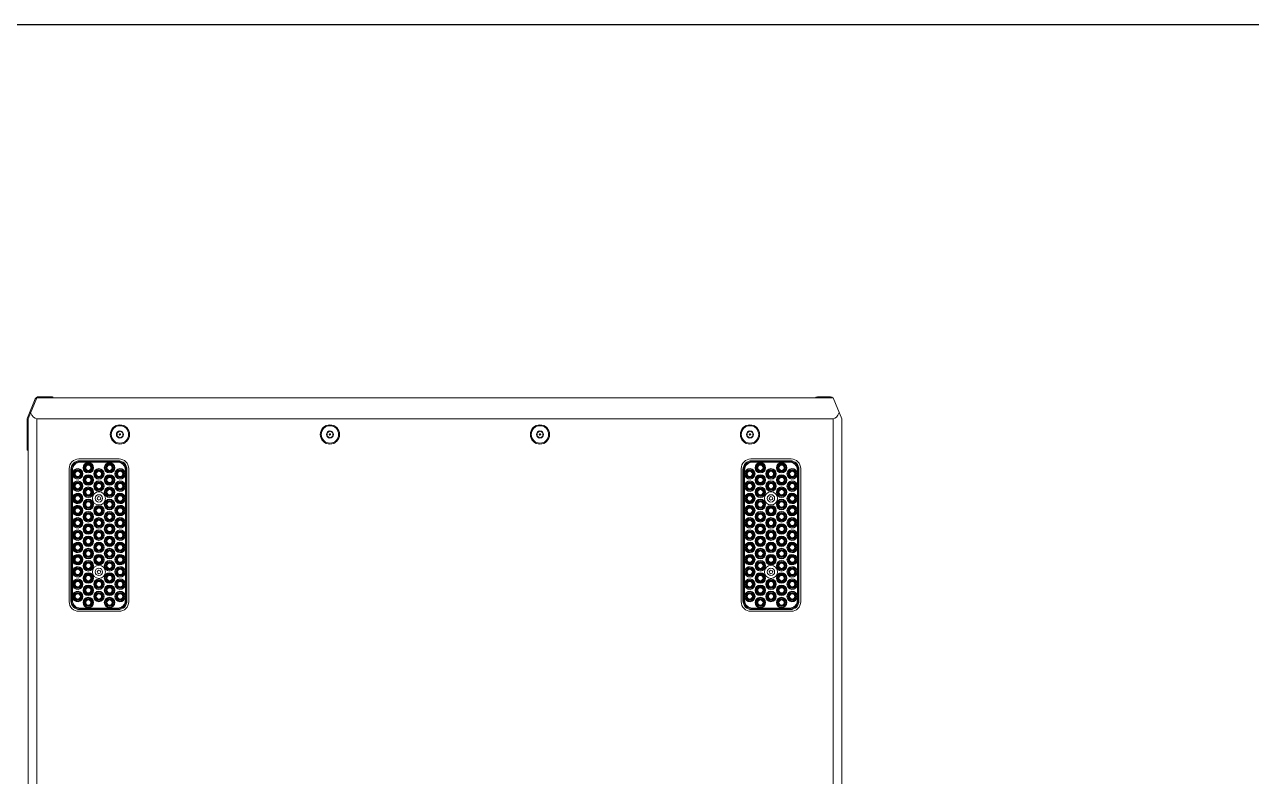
# Model space of a CAD drawing. Header units: millimetres. Extents: x 0 to 3564, y 0 to 2520.
# Drawn here: x 685 to 1386, y 2091 to 2520 of the extents above; entities that cross this region are included whole.
import ezdxf

# ---------------------------------------------------------------- set-up
doc = ezdxf.new("R2010")
doc.units = ezdxf.units.MM
doc.layers.get('0').update_dxf_attribs({"lineweight": 13})
doc.layers.add('图框', color=7, linetype='Continuous')

# ---------------------------------------------------------------- blocks, each defined once
blk = doc.blocks.new('A4-H')
at = {"layer": '图框'}
blk.add_lwpolyline([(0, 210.021), (297, 210.021), (297, 0), (0, 0)], close=True, dxfattribs=at)

msp = doc.modelspace()

# ---------------------------------------------------------------- linework, layer by layer
for p, q in [((687.08, 2294.94), (692.08, 2306.94)), ((1147.08, 2306.94), (692.08, 2306.94)), ((693.08, 2307.44), (700.58, 2307.44)), ((1138.08, 2307.44), (1145.58, 2307.44)), ((1147.08, 2306.94), (1152.08, 2294.94)), ((686.73, 2295.41), (691.23, 2306.21)), ((686.58, 2276.94), (686.58, 2294.64)), ((687.08, 2294.94), (687.08, 1664.94)), ((692.08, 2294.94), (692.08, 1664.94)), ((692.08, 2294.94), (1147.08, 2294.94)), ((1147.08, 2294.94), (1147.08, 1664.94)), ((1152.08, 2294.94), (1152.08, 1664.94)), ((739.58, 2287.81), (737.96, 2286.87)), ((737.96, 2285), (737.96, 2286.87)), ((741.2, 2286.87), (739.58, 2287.81)), ((741.2, 2286.87), (741.2, 2285)), ((859.58, 2287.81), (857.96, 2286.87)), ((857.96, 2285), (857.96, 2286.87)), ((861.2, 2286.87), (859.58, 2287.81)), ((861.2, 2286.87), (861.2, 2285)), ((979.58, 2287.81), (977.96, 2286.87)), ((977.96, 2285), (977.96, 2286.87)), ((981.2, 2286.87), (979.58, 2287.81)), ((981.2, 2286.87), (981.2, 2285)), ((1099.58, 2287.81), (1097.96, 2286.87)), ((1097.96, 2285), (1097.96, 2286.87)), ((1101.2, 2286.87), (1099.58, 2287.81)), ((1101.2, 2286.87), (1101.2, 2285)), ((687.08, 2281.94), (686.58, 2281.94)), ((737.96, 2285), (739.58, 2284.06)), ((739.58, 2284.06), (741.2, 2285)), ((857.96, 2285), (859.58, 2284.06)), ((859.58, 2284.06), (861.2, 2285)), ((977.96, 2285), (979.58, 2284.06)), ((979.58, 2284.06), (981.2, 2285)), ((1097.96, 2285), (1099.58, 2284.06)), ((1099.58, 2284.06), (1101.2, 2285)), ((687.08, 2276.94), (686.58, 2276.94)), ((716.08, 2271.94), (739.08, 2271.94)), ((1100.08, 2271.94), (1123.08, 2271.94)), ((710.58, 2190.44), (710.58, 2266.44)), ((711.58, 2265.96), (711.58, 2190.92)), ((711.58, 2265.96), (711.98, 2265.56)), ((711.98, 2191.32), (711.98, 2265.56)), ((712.48, 2265.56), (711.98, 2265.56)), ((712.48, 2265.56), (712.48, 2263.78)), ((716.96, 2270.54), (716.56, 2270.94)), ((738.6, 2270.94), (716.56, 2270.94)), ((716.96, 2270.54), (716.96, 2270.04)), ((716.96, 2270.54), (738.2, 2270.54)), ((738.2, 2270.04), (716.96, 2270.04)), ((738.6, 2270.94), (738.2, 2270.54)), ((738.2, 2270.04), (738.2, 2270.54)), ((742.69, 2263.78), (742.69, 2265.56)), ((743.18, 2265.56), (742.69, 2265.56)), ((743.18, 2265.56), (743.58, 2265.96)), ((743.18, 2265.56), (743.18, 2191.32)), ((743.58, 2190.92), (743.58, 2265.96)), ((744.58, 2266.44), (744.58, 2190.44)), ((1094.58, 2190.44), (1094.58, 2266.44)), ((1095.58, 2265.96), (1095.58, 2190.92)), ((1095.58, 2265.96), (1095.98, 2265.56)), ((1095.98, 2191.32), (1095.98, 2265.56)), ((1096.48, 2265.56), (1095.98, 2265.56)), ((1096.48, 2265.56), (1096.48, 2263.78)), ((1122.6, 2270.94), (1100.56, 2270.94)), ((1100.96, 2270.54), (1100.56, 2270.94)), ((1100.96, 2270.54), (1100.96, 2270.04)), ((1100.96, 2270.54), (1122.2, 2270.54)), ((1122.2, 2270.04), (1100.96, 2270.04)), ((1122.6, 2270.94), (1122.2, 2270.54)), ((1122.2, 2270.04), (1122.2, 2270.54)), ((1126.69, 2263.78), (1126.69, 2265.56)), ((1127.18, 2265.56), (1126.69, 2265.56)), ((1127.18, 2265.56), (1127.58, 2265.96)), ((1127.18, 2265.56), (1127.18, 2191.32)), ((1127.58, 2190.92), (1127.58, 2265.96)), ((1128.58, 2266.44), (1128.58, 2190.44)), ((712.48, 2263.09), (712.48, 2256.78)), ((742.69, 2256.78), (742.69, 2263.09)), ((1096.48, 2263.09), (1096.48, 2256.78)), ((1126.69, 2256.78), (1126.69, 2263.09)), ((712.48, 2256.09), (712.48, 2249.78)), ((742.69, 2249.78), (742.69, 2256.09)), ((1096.48, 2256.09), (1096.48, 2249.78)), ((1126.69, 2249.78), (1126.69, 2256.09)), ((712.48, 2249.09), (712.48, 2242.78)), ((742.69, 2242.78), (742.69, 2249.09)), ((1096.48, 2249.09), (1096.48, 2242.78)), ((1126.69, 2242.78), (1126.69, 2249.09)), ((712.48, 2242.09), (712.48, 2235.78)), ((742.69, 2235.78), (742.69, 2242.09)), ((1096.48, 2242.09), (1096.48, 2235.78)), ((1126.69, 2235.78), (1126.69, 2242.09)), ((712.48, 2235.09), (712.48, 2228.78)), ((742.69, 2228.78), (742.69, 2235.09)), ((1096.48, 2235.09), (1096.48, 2228.78)), ((1126.69, 2228.78), (1126.69, 2235.09)), ((712.48, 2228.09), (712.48, 2221.78)), ((742.69, 2221.78), (742.69, 2228.09)), ((1096.48, 2228.09), (1096.48, 2221.78)), ((1126.69, 2221.78), (1126.69, 2228.09)), ((712.48, 2221.09), (712.48, 2214.78)), ((742.69, 2214.78), (742.69, 2221.09)), ((1096.48, 2221.09), (1096.48, 2214.78)), ((1126.69, 2214.78), (1126.69, 2221.09)), ((712.48, 2214.09), (712.48, 2207.78)), ((742.69, 2207.78), (742.69, 2214.09)), ((1096.48, 2214.09), (1096.48, 2207.78)), ((1126.69, 2207.78), (1126.69, 2214.09)), ((712.48, 2207.09), (712.48, 2200.78)), ((742.69, 2200.78), (742.69, 2207.09)), ((1096.48, 2207.09), (1096.48, 2200.78)), ((1126.69, 2200.78), (1126.69, 2207.09)), ((712.48, 2200.09), (712.48, 2193.78)), ((742.69, 2193.78), (742.69, 2200.09)), ((1096.48, 2200.09), (1096.48, 2193.78)), ((1126.69, 2193.78), (1126.69, 2200.09)), ((711.98, 2191.32), (711.58, 2190.92)), ((711.98, 2191.32), (712.48, 2191.32)), ((712.48, 2193.09), (712.48, 2191.32)), ((742.69, 2191.32), (742.69, 2193.09)), ((742.69, 2191.32), (743.18, 2191.32)), ((743.58, 2190.92), (743.18, 2191.32)), ((1095.98, 2191.32), (1095.58, 2190.92)), ((1095.98, 2191.32), (1096.48, 2191.32)), ((1096.48, 2193.09), (1096.48, 2191.32)), ((1126.69, 2191.32), (1126.69, 2193.09)), ((1126.69, 2191.32), (1127.18, 2191.32)), ((1127.58, 2190.92), (1127.18, 2191.32)), ((739.08, 2184.94), (716.08, 2184.94)), ((716.56, 2185.94), (716.96, 2186.33)), ((716.56, 2185.94), (738.6, 2185.94)), ((716.96, 2186.83), (716.96, 2186.33)), ((716.96, 2186.83), (738.2, 2186.83)), ((738.2, 2186.33), (716.96, 2186.33)), ((738.2, 2186.33), (738.2, 2186.83)), ((738.2, 2186.33), (738.6, 2185.94)), ((1123.08, 2184.94), (1100.08, 2184.94)), ((1100.56, 2185.94), (1100.96, 2186.33)), ((1100.56, 2185.94), (1122.6, 2185.94)), ((1100.96, 2186.83), (1122.2, 2186.83)), ((1100.96, 2186.83), (1100.96, 2186.33)), ((1122.2, 2186.33), (1100.96, 2186.33)), ((1122.2, 2186.33), (1122.2, 2186.83)), ((1122.2, 2186.33), (1122.6, 2185.94))]:
    msp.add_line(p, q)
for centre, radius in [((739.58, 2285.94), 5.5), ((739.58, 2285.94), 4.97), ((739.58, 2285.94), 2.03), ((739.58, 2285.94), 0.406), ((859.58, 2285.94), 5.5), ((859.58, 2285.94), 4.97), ((859.58, 2285.94), 2.03), ((859.58, 2285.94), 0.406), ((979.58, 2285.94), 5.5), ((979.58, 2285.94), 4.97), ((979.58, 2285.94), 2.03), ((979.58, 2285.94), 0.406), ((1099.58, 2285.94), 5.5), ((1099.58, 2285.94), 4.97), ((1099.58, 2285.94), 2.03), ((1099.58, 2285.94), 0.406), ((715.46, 2263.44), 2.82), ((715.46, 2263.44), 2.32), ((715.46, 2263.44), 2.1), ((715.46, 2263.44), 1.9), ((715.46, 2263.44), 1.5), ((721.52, 2266.94), 3), ((721.52, 2266.94), 2.82), ((721.52, 2266.94), 2.32), ((721.52, 2266.94), 2.1), ((721.52, 2266.94), 1.9), ((721.52, 2266.94), 1.5), ((727.58, 2263.44), 3), ((727.58, 2263.44), 2.82), ((727.58, 2263.44), 2.32), ((727.58, 2263.44), 2.1), ((727.58, 2263.44), 1.9), ((727.58, 2263.44), 1.5), ((733.64, 2266.94), 3), ((733.64, 2266.94), 2.82), ((733.64, 2266.94), 2.32), ((733.64, 2266.94), 2.1), ((733.64, 2266.94), 1.9), ((733.64, 2266.94), 1.5), ((739.71, 2263.44), 2.82), ((739.71, 2263.44), 2.32), ((739.71, 2263.44), 2.1), ((739.71, 2263.44), 1.9), ((739.71, 2263.44), 1.5), ((1099.46, 2263.44), 2.82), ((1099.46, 2263.44), 2.32), ((1099.46, 2263.44), 2.1), ((1099.46, 2263.44), 1.9), ((1099.46, 2263.44), 1.5), ((1105.52, 2266.94), 3), ((1105.52, 2266.94), 2.82), ((1105.52, 2266.94), 2.32), ((1105.52, 2266.94), 2.1), ((1105.52, 2266.94), 1.9), ((1105.52, 2266.94), 1.5), ((1111.58, 2263.44), 3), ((1111.58, 2263.44), 2.82), ((1111.58, 2263.44), 2.32), ((1111.58, 2263.44), 2.1), ((1111.58, 2263.44), 1.9), ((1111.58, 2263.44), 1.5), ((1117.64, 2266.94), 3), ((1117.64, 2266.94), 2.82), ((1117.64, 2266.94), 2.32), ((1117.64, 2266.94), 2.1), ((1117.64, 2266.94), 1.9), ((1117.64, 2266.94), 1.5), ((1123.71, 2263.44), 2.82), ((1123.71, 2263.44), 2.32), ((1123.71, 2263.44), 2.1), ((1123.71, 2263.44), 1.9), ((1123.71, 2263.44), 1.5), ((715.46, 2256.44), 2.82), ((715.46, 2256.44), 2.32), ((715.46, 2256.44), 2.1), ((715.46, 2256.44), 1.9), ((715.46, 2256.44), 1.5), ((721.52, 2259.94), 3), ((721.52, 2259.94), 2.82), ((721.52, 2259.94), 2.32), ((721.52, 2259.94), 2.1), ((721.52, 2259.94), 1.9), ((721.52, 2259.94), 1.5), ((727.58, 2256.44), 3), ((727.58, 2256.44), 2.82), ((727.58, 2256.44), 2.32), ((727.58, 2256.44), 2.1), ((727.58, 2256.44), 1.9), ((727.58, 2256.44), 1.5), ((733.64, 2259.94), 3), ((733.64, 2259.94), 2.82), ((733.64, 2259.94), 2.32), ((733.64, 2259.94), 2.1), ((733.64, 2259.94), 1.9), ((733.64, 2259.94), 1.5), ((739.71, 2256.44), 2.82), ((739.71, 2256.44), 2.32), ((739.71, 2256.44), 2.1), ((739.71, 2256.44), 1.9), ((739.71, 2256.44), 1.5), ((1099.46, 2256.44), 2.82), ((1099.46, 2256.44), 2.32), ((1099.46, 2256.44), 2.1), ((1099.46, 2256.44), 1.9), ((1099.46, 2256.44), 1.5), ((1105.52, 2259.94), 3), ((1105.52, 2259.94), 2.82), ((1105.52, 2259.94), 2.32), ((1105.52, 2259.94), 2.1), ((1105.52, 2259.94), 1.9), ((1105.52, 2259.94), 1.5), ((1111.58, 2256.44), 3), ((1111.58, 2256.44), 2.82), ((1111.58, 2256.44), 2.32), ((1111.58, 2256.44), 2.1), ((1111.58, 2256.44), 1.9), ((1111.58, 2256.44), 1.5), ((1117.64, 2259.94), 3), ((1117.64, 2259.94), 2.82), ((1117.64, 2259.94), 2.32), ((1117.64, 2259.94), 2.1), ((1117.64, 2259.94), 1.9), ((1117.64, 2259.94), 1.5), ((1123.71, 2256.44), 2.82), ((1123.71, 2256.44), 2.32), ((1123.71, 2256.44), 2.1), ((1123.71, 2256.44), 1.9), ((1123.71, 2256.44), 1.5), ((715.46, 2249.44), 2.82), ((715.46, 2249.44), 2.32), ((715.46, 2249.44), 2.1), ((715.46, 2249.44), 1.9), ((715.46, 2249.44), 1.5), ((721.52, 2252.94), 3), ((721.52, 2252.94), 2.82), ((721.52, 2252.94), 2.32), ((721.52, 2252.94), 2.1), ((721.52, 2252.94), 1.9), ((721.52, 2252.94), 1.5), ((727.58, 2249.44), 3.75), ((727.58, 2249.44), 2.1), ((727.58, 2249.44), 1), ((733.64, 2252.94), 3), ((733.64, 2252.94), 2.82), ((733.64, 2252.94), 2.32), ((733.64, 2252.94), 2.1), ((733.64, 2252.94), 1.9), ((733.64, 2252.94), 1.5), ((739.71, 2249.44), 2.82), ((739.71, 2249.44), 2.32), ((739.71, 2249.44), 2.1), ((739.71, 2249.44), 1.9), ((739.71, 2249.44), 1.5), ((1099.46, 2249.44), 2.82), ((1099.46, 2249.44), 2.32), ((1099.46, 2249.44), 2.1), ((1099.46, 2249.44), 1.9), ((1099.46, 2249.44), 1.5), ((1105.52, 2252.94), 3), ((1105.52, 2252.94), 2.82), ((1105.52, 2252.94), 2.32), ((1105.52, 2252.94), 2.1), ((1105.52, 2252.94), 1.9), ((1105.52, 2252.94), 1.5), ((1111.58, 2249.44), 3.75), ((1111.58, 2249.44), 2.1), ((1111.58, 2249.44), 1), ((1117.64, 2252.94), 3), ((1117.64, 2252.94), 2.82), ((1117.64, 2252.94), 2.32), ((1117.64, 2252.94), 2.1), ((1117.64, 2252.94), 1.9), ((1117.64, 2252.94), 1.5), ((1123.71, 2249.44), 2.82), ((1123.71, 2249.44), 2.32), ((1123.71, 2249.44), 2.1), ((1123.71, 2249.44), 1.9), ((1123.71, 2249.44), 1.5), ((715.46, 2242.44), 2.82), ((715.46, 2242.44), 2.32), ((715.46, 2242.44), 2.1), ((715.46, 2242.44), 1.9), ((715.46, 2242.44), 1.5), ((721.52, 2245.94), 3), ((721.52, 2245.94), 2.82), ((721.52, 2245.94), 2.32), ((721.52, 2245.94), 2.1), ((721.52, 2245.94), 1.9), ((721.52, 2245.94), 1.5), ((727.58, 2242.44), 3), ((727.58, 2242.44), 2.82), ((727.58, 2242.44), 2.32), ((727.58, 2242.44), 2.1), ((727.58, 2242.44), 1.9), ((727.58, 2242.44), 1.5), ((733.64, 2245.94), 3), ((733.64, 2245.94), 2.82), ((733.64, 2245.94), 2.32), ((733.64, 2245.94), 2.1), ((733.64, 2245.94), 1.9), ((733.64, 2245.94), 1.5), ((739.71, 2242.44), 2.82), ((739.71, 2242.44), 2.32), ((739.71, 2242.44), 2.1), ((739.71, 2242.44), 1.9), ((739.71, 2242.44), 1.5), ((1099.46, 2242.44), 2.82), ((1099.46, 2242.44), 2.32), ((1099.46, 2242.44), 2.1), ((1099.46, 2242.44), 1.9), ((1099.46, 2242.44), 1.5), ((1105.52, 2245.94), 3), ((1105.52, 2245.94), 2.82), ((1105.52, 2245.94), 2.32), ((1105.52, 2245.94), 2.1), ((1105.52, 2245.94), 1.9), ((1105.52, 2245.94), 1.5), ((1111.58, 2242.44), 3), ((1111.58, 2242.44), 2.82), ((1111.58, 2242.44), 2.32), ((1111.58, 2242.44), 2.1), ((1111.58, 2242.44), 1.9), ((1111.58, 2242.44), 1.5), ((1117.64, 2245.94), 3), ((1117.64, 2245.94), 2.82), ((1117.64, 2245.94), 2.32), ((1117.64, 2245.94), 2.1), ((1117.64, 2245.94), 1.9), ((1117.64, 2245.94), 1.5), ((1123.71, 2242.44), 2.82), ((1123.71, 2242.44), 2.32), ((1123.71, 2242.44), 2.1), ((1123.71, 2242.44), 1.9), ((1123.71, 2242.44), 1.5), ((715.46, 2235.44), 2.82), ((715.46, 2235.44), 2.32), ((715.46, 2235.44), 2.1), ((715.46, 2235.44), 1.9), ((715.46, 2235.44), 1.5), ((721.52, 2238.94), 3), ((721.52, 2238.94), 2.82), ((721.52, 2238.94), 2.32), ((721.52, 2238.94), 2.1), ((721.52, 2238.94), 1.9), ((721.52, 2238.94), 1.5), ((727.58, 2235.44), 3), ((727.58, 2235.44), 2.82), ((727.58, 2235.44), 2.32), ((727.58, 2235.44), 2.1), ((727.58, 2235.44), 1.9), ((727.58, 2235.44), 1.5), ((733.64, 2238.94), 3), ((733.64, 2238.94), 2.82), ((733.64, 2238.94), 2.32), ((733.64, 2238.94), 2.1), ((733.64, 2238.94), 1.9), ((733.64, 2238.94), 1.5), ((739.71, 2235.44), 2.82), ((739.71, 2235.44), 2.32), ((739.71, 2235.44), 2.1), ((739.71, 2235.44), 1.9), ((739.71, 2235.44), 1.5), ((1099.46, 2235.44), 2.82), ((1099.46, 2235.44), 2.32), ((1099.46, 2235.44), 2.1), ((1099.46, 2235.44), 1.9), ((1099.46, 2235.44), 1.5), ((1105.52, 2238.94), 3), ((1105.52, 2238.94), 2.82), ((1105.52, 2238.94), 2.32), ((1105.52, 2238.94), 2.1), ((1105.52, 2238.94), 1.9), ((1105.52, 2238.94), 1.5), ((1111.58, 2235.44), 3), ((1111.58, 2235.44), 2.82), ((1111.58, 2235.44), 2.32), ((1111.58, 2235.44), 2.1), ((1111.58, 2235.44), 1.9), ((1111.58, 2235.44), 1.5), ((1117.64, 2238.94), 3), ((1117.64, 2238.94), 2.82), ((1117.64, 2238.94), 2.32), ((1117.64, 2238.94), 2.1), ((1117.64, 2238.94), 1.9), ((1117.64, 2238.94), 1.5), ((1123.71, 2235.44), 2.82), ((1123.71, 2235.44), 2.32), ((1123.71, 2235.44), 2.1), ((1123.71, 2235.44), 1.9), ((1123.71, 2235.44), 1.5), ((715.46, 2228.44), 2.82), ((715.46, 2228.44), 2.32), ((715.46, 2228.44), 2.1), ((715.46, 2228.44), 1.9), ((715.46, 2228.44), 1.5), ((721.52, 2231.94), 3), ((721.52, 2231.94), 2.82), ((721.52, 2231.94), 2.32), ((721.52, 2231.94), 2.1), ((721.52, 2231.94), 1.9), ((721.52, 2231.94), 1.5), ((727.58, 2228.44), 3), ((727.58, 2228.44), 2.82), ((727.58, 2228.44), 2.32), ((727.58, 2228.44), 2.1), ((727.58, 2228.44), 1.9), ((727.58, 2228.44), 1.5), ((733.64, 2231.94), 3), ((733.64, 2231.94), 2.82), ((733.64, 2231.94), 2.32), ((733.64, 2231.94), 2.1), ((733.64, 2231.94), 1.9), ((733.64, 2231.94), 1.5), ((739.71, 2228.44), 2.82), ((739.71, 2228.44), 2.32), ((739.71, 2228.44), 2.1), ((739.71, 2228.44), 1.9), ((739.71, 2228.44), 1.5), ((1099.46, 2228.44), 2.82), ((1099.46, 2228.44), 2.32), ((1099.46, 2228.44), 2.1), ((1099.46, 2228.44), 1.9), ((1099.46, 2228.44), 1.5), ((1105.52, 2231.94), 3), ((1105.52, 2231.94), 2.82), ((1105.52, 2231.94), 2.32), ((1105.52, 2231.94), 2.1), ((1105.52, 2231.94), 1.9), ((1105.52, 2231.94), 1.5), ((1111.58, 2228.44), 3), ((1111.58, 2228.44), 2.82), ((1111.58, 2228.44), 2.32), ((1111.58, 2228.44), 2.1), ((1111.58, 2228.44), 1.9), ((1111.58, 2228.44), 1.5), ((1117.64, 2231.94), 3), ((1117.64, 2231.94), 2.82), ((1117.64, 2231.94), 2.32), ((1117.64, 2231.94), 2.1), ((1117.64, 2231.94), 1.9), ((1117.64, 2231.94), 1.5), ((1123.71, 2228.44), 2.82), ((1123.71, 2228.44), 2.32), ((1123.71, 2228.44), 2.1), ((1123.71, 2228.44), 1.9), ((1123.71, 2228.44), 1.5), ((715.46, 2221.44), 2.82), ((715.46, 2221.44), 2.32), ((715.46, 2221.44), 2.1), ((715.46, 2221.44), 1.9), ((715.46, 2221.44), 1.5), ((721.52, 2224.94), 3), ((721.52, 2224.94), 2.82), ((721.52, 2224.94), 2.32), ((721.52, 2224.94), 2.1), ((721.52, 2224.94), 1.9), ((721.52, 2224.94), 1.5), ((727.58, 2221.44), 3), ((727.58, 2221.44), 2.82), ((727.58, 2221.44), 2.32), ((727.58, 2221.44), 2.1), ((727.58, 2221.44), 1.9), ((727.58, 2221.44), 1.5), ((733.64, 2224.94), 3), ((733.64, 2224.94), 2.82), ((733.64, 2224.94), 2.32), ((733.64, 2224.94), 2.1), ((733.64, 2224.94), 1.9), ((733.64, 2224.94), 1.5), ((739.71, 2221.44), 2.82), ((739.71, 2221.44), 2.32), ((739.71, 2221.44), 2.1), ((739.71, 2221.44), 1.9), ((739.71, 2221.44), 1.5), ((1099.46, 2221.44), 2.82), ((1099.46, 2221.44), 2.32), ((1099.46, 2221.44), 2.1), ((1099.46, 2221.44), 1.9), ((1099.46, 2221.44), 1.5), ((1105.52, 2224.94), 3), ((1105.52, 2224.94), 2.82), ((1105.52, 2224.94), 2.32), ((1105.52, 2224.94), 2.1), ((1105.52, 2224.94), 1.9), ((1105.52, 2224.94), 1.5), ((1111.58, 2221.44), 3), ((1111.58, 2221.44), 2.82), ((1111.58, 2221.44), 2.32), ((1111.58, 2221.44), 2.1), ((1111.58, 2221.44), 1.9), ((1111.58, 2221.44), 1.5), ((1117.64, 2224.94), 3), ((1117.64, 2224.94), 2.82), ((1117.64, 2224.94), 2.32), ((1117.64, 2224.94), 2.1), ((1117.64, 2224.94), 1.9), ((1117.64, 2224.94), 1.5), ((1123.71, 2221.44), 2.82), ((1123.71, 2221.44), 2.32), ((1123.71, 2221.44), 2.1), ((1123.71, 2221.44), 1.9), ((1123.71, 2221.44), 1.5), ((715.46, 2214.44), 2.82), ((715.46, 2214.44), 2.32), ((715.46, 2214.44), 2.1), ((715.46, 2214.44), 1.9), ((715.46, 2214.44), 1.5), ((721.52, 2217.94), 3), ((721.52, 2217.94), 2.82), ((721.52, 2217.94), 2.32), ((721.52, 2217.94), 2.1), ((721.52, 2217.94), 1.9), ((721.52, 2217.94), 1.5), ((727.58, 2214.44), 3), ((727.58, 2214.44), 2.82), ((727.58, 2214.44), 2.32), ((727.58, 2214.44), 2.1), ((727.58, 2214.44), 1.9), ((727.58, 2214.44), 1.5), ((733.64, 2217.94), 3), ((733.64, 2217.94), 2.82), ((733.64, 2217.94), 2.32), ((733.64, 2217.94), 2.1), ((733.64, 2217.94), 1.9), ((733.64, 2217.94), 1.5), ((739.71, 2214.44), 2.82), ((739.71, 2214.44), 2.32), ((739.71, 2214.44), 2.1), ((739.71, 2214.44), 1.9), ((739.71, 2214.44), 1.5), ((1099.46, 2214.44), 2.82), ((1099.46, 2214.44), 2.32), ((1099.46, 2214.44), 2.1), ((1099.46, 2214.44), 1.9), ((1099.46, 2214.44), 1.5), ((1105.52, 2217.94), 3), ((1105.52, 2217.94), 2.82), ((1105.52, 2217.94), 2.32), ((1105.52, 2217.94), 2.1), ((1105.52, 2217.94), 1.9), ((1105.52, 2217.94), 1.5), ((1111.58, 2214.44), 3), ((1111.58, 2214.44), 2.82), ((1111.58, 2214.44), 2.32), ((1111.58, 2214.44), 2.1), ((1111.58, 2214.44), 1.9), ((1111.58, 2214.44), 1.5), ((1117.64, 2217.94), 3), ((1117.64, 2217.94), 2.82), ((1117.64, 2217.94), 2.32), ((1117.64, 2217.94), 2.1), ((1117.64, 2217.94), 1.9), ((1117.64, 2217.94), 1.5), ((1123.71, 2214.44), 2.82), ((1123.71, 2214.44), 2.32), ((1123.71, 2214.44), 2.1), ((1123.71, 2214.44), 1.9), ((1123.71, 2214.44), 1.5), ((715.46, 2207.44), 2.82), ((715.46, 2207.44), 2.32), ((715.46, 2207.44), 2.1), ((715.46, 2207.44), 1.9), ((715.46, 2207.44), 1.5), ((721.52, 2210.94), 3), ((721.52, 2210.94), 2.82), ((721.52, 2210.94), 2.32), ((721.52, 2210.94), 2.1), ((721.52, 2210.94), 1.9), ((721.52, 2210.94), 1.5), ((727.58, 2207.44), 3.75), ((727.58, 2207.44), 2.1), ((727.58, 2207.44), 1), ((733.64, 2210.94), 3), ((733.64, 2210.94), 2.82), ((733.64, 2210.94), 2.32), ((733.64, 2210.94), 2.1), ((733.64, 2210.94), 1.9), ((733.64, 2210.94), 1.5), ((739.71, 2207.44), 2.82), ((739.71, 2207.44), 2.32), ((739.71, 2207.44), 2.1), ((739.71, 2207.44), 1.9), ((739.71, 2207.44), 1.5), ((1099.46, 2207.44), 2.82), ((1099.46, 2207.44), 2.32), ((1099.46, 2207.44), 2.1), ((1099.46, 2207.44), 1.9), ((1099.46, 2207.44), 1.5), ((1105.52, 2210.94), 3), ((1105.52, 2210.94), 2.82), ((1105.52, 2210.94), 2.32), ((1105.52, 2210.94), 2.1), ((1105.52, 2210.94), 1.9), ((1105.52, 2210.94), 1.5), ((1111.58, 2207.44), 3.75), ((1111.58, 2207.44), 2.1), ((1111.58, 2207.44), 1), ((1117.64, 2210.94), 3), ((1117.64, 2210.94), 2.82), ((1117.64, 2210.94), 2.32), ((1117.64, 2210.94), 2.1), ((1117.64, 2210.94), 1.9), ((1117.64, 2210.94), 1.5), ((1123.71, 2207.44), 2.82), ((1123.71, 2207.44), 2.32), ((1123.71, 2207.44), 2.1), ((1123.71, 2207.44), 1.9), ((1123.71, 2207.44), 1.5), ((715.46, 2200.44), 2.82), ((715.46, 2200.44), 2.32), ((715.46, 2200.44), 2.1), ((715.46, 2200.44), 1.9), ((715.46, 2200.44), 1.5), ((721.52, 2203.94), 3), ((721.52, 2203.94), 2.82), ((721.52, 2203.94), 2.32), ((721.52, 2203.94), 2.1), ((721.52, 2203.94), 1.9), ((721.52, 2203.94), 1.5), ((727.58, 2200.44), 3), ((727.58, 2200.44), 2.82), ((727.58, 2200.44), 2.32), ((727.58, 2200.44), 2.1), ((727.58, 2200.44), 1.9), ((727.58, 2200.44), 1.5), ((733.64, 2203.94), 3), ((733.64, 2203.94), 2.82), ((733.64, 2203.94), 2.32), ((733.64, 2203.94), 2.1), ((733.64, 2203.94), 1.9), ((733.64, 2203.94), 1.5), ((739.71, 2200.44), 2.82), ((739.71, 2200.44), 2.32), ((739.71, 2200.44), 2.1), ((739.71, 2200.44), 1.9), ((739.71, 2200.44), 1.5), ((1099.46, 2200.44), 2.82), ((1099.46, 2200.44), 2.32), ((1099.46, 2200.44), 2.1), ((1099.46, 2200.44), 1.9), ((1099.46, 2200.44), 1.5), ((1105.52, 2203.94), 3), ((1105.52, 2203.94), 2.82), ((1105.52, 2203.94), 2.32), ((1105.52, 2203.94), 2.1), ((1105.52, 2203.94), 1.9), ((1105.52, 2203.94), 1.5), ((1111.58, 2200.44), 3), ((1111.58, 2200.44), 2.82), ((1111.58, 2200.44), 2.32), ((1111.58, 2200.44), 2.1), ((1111.58, 2200.44), 1.9), ((1111.58, 2200.44), 1.5), ((1117.64, 2203.94), 3), ((1117.64, 2203.94), 2.82), ((1117.64, 2203.94), 2.32), ((1117.64, 2203.94), 2.1), ((1117.64, 2203.94), 1.9), ((1117.64, 2203.94), 1.5), ((1123.71, 2200.44), 2.82), ((1123.71, 2200.44), 2.32), ((1123.71, 2200.44), 2.1), ((1123.71, 2200.44), 1.9), ((1123.71, 2200.44), 1.5), ((715.46, 2193.44), 2.82), ((715.46, 2193.44), 2.32), ((715.46, 2193.44), 2.1), ((715.46, 2193.44), 1.9), ((715.46, 2193.44), 1.5), ((721.52, 2196.94), 3), ((721.52, 2196.94), 2.82), ((721.52, 2196.94), 2.32), ((721.52, 2196.94), 2.1), ((721.52, 2196.94), 1.9), ((721.52, 2196.94), 1.5), ((727.58, 2193.44), 3), ((727.58, 2193.44), 2.82), ((727.58, 2193.44), 2.32), ((727.58, 2193.44), 2.1), ((727.58, 2193.44), 1.9), ((727.58, 2193.44), 1.5), ((733.64, 2196.94), 3), ((733.64, 2196.94), 2.82), ((733.64, 2196.94), 2.32), ((733.64, 2196.94), 2.1), ((733.64, 2196.94), 1.9), ((733.64, 2196.94), 1.5), ((739.71, 2193.44), 2.82), ((739.71, 2193.44), 2.32), ((739.71, 2193.44), 2.1), ((739.71, 2193.44), 1.9), ((739.71, 2193.44), 1.5), ((1099.46, 2193.44), 2.82), ((1099.46, 2193.44), 2.32), ((1099.46, 2193.44), 2.1), ((1099.46, 2193.44), 1.9), ((1099.46, 2193.44), 1.5), ((1105.52, 2196.94), 3), ((1105.52, 2196.94), 2.82), ((1105.52, 2196.94), 2.32), ((1105.52, 2196.94), 2.1), ((1105.52, 2196.94), 1.9), ((1105.52, 2196.94), 1.5), ((1111.58, 2193.44), 3), ((1111.58, 2193.44), 2.82), ((1111.58, 2193.44), 2.32), ((1111.58, 2193.44), 2.1), ((1111.58, 2193.44), 1.9), ((1111.58, 2193.44), 1.5), ((1117.64, 2196.94), 3), ((1117.64, 2196.94), 2.82), ((1117.64, 2196.94), 2.32), ((1117.64, 2196.94), 2.1), ((1117.64, 2196.94), 1.9), ((1117.64, 2196.94), 1.5), ((1123.71, 2193.44), 2.82), ((1123.71, 2193.44), 2.32), ((1123.71, 2193.44), 2.1), ((1123.71, 2193.44), 1.9), ((1123.71, 2193.44), 1.5), ((721.52, 2189.94), 3), ((721.52, 2189.94), 2.82), ((721.52, 2189.94), 2.32), ((721.52, 2189.94), 2.1), ((721.52, 2189.94), 1.9), ((721.52, 2189.94), 1.5), ((733.64, 2189.94), 3), ((733.64, 2189.94), 2.82), ((733.64, 2189.94), 2.32), ((733.64, 2189.94), 2.1), ((733.64, 2189.94), 1.9), ((733.64, 2189.94), 1.5), ((1105.52, 2189.94), 3), ((1105.52, 2189.94), 2.82), ((1105.52, 2189.94), 2.32), ((1105.52, 2189.94), 2.1), ((1105.52, 2189.94), 1.9), ((1105.52, 2189.94), 1.5), ((1117.64, 2189.94), 3), ((1117.64, 2189.94), 2.82), ((1117.64, 2189.94), 2.32), ((1117.64, 2189.94), 2.1), ((1117.64, 2189.94), 1.9), ((1117.64, 2189.94), 1.5)]:
    msp.add_circle(centre, radius)
for centre, radius, start, end in [((693.08, 2305.44), 2, 90, 157.38014), ((700.58, 2305.44), 2, 64.25414, 90), ((1138.08, 2305.44), 2, 90, 131.13644), ((1145.58, 2305.44), 2, 48.64823, 90), ((688.58, 2294.64), 2, 157.38014, 180), ((716.08, 2266.44), 5.5, 90, 180), ((739.08, 2266.44), 5.5, 0, 90), ((1100.08, 2266.44), 5.5, 90, 180), ((1123.08, 2266.44), 5.5, 0, 90), ((715.46, 2263.44), 3, 186.61375, 173.38625), ((739.71, 2263.44), 3, 6.61375, 353.38625), ((1099.46, 2263.44), 3, 186.61375, 173.38625), ((1123.71, 2263.44), 3, 6.61375, 353.38625), ((715.46, 2263.44), 3, 173.38607, 179.99432), ((715.46, 2263.44), 3, 180.00568, 186.61393), ((715.46, 2256.44), 3, 186.61375, 173.38625), ((739.71, 2256.44), 3, 6.61375, 353.38625), ((739.7, 2263.44), 3, 0.00568, 6.61393), ((739.7, 2263.44), 3, 353.38607, 359.99432), ((1099.46, 2263.44), 3, 173.38607, 179.99432), ((1099.46, 2263.44), 3, 180.00568, 186.61393), ((1099.46, 2256.44), 3, 186.61375, 173.38625), ((1123.71, 2256.44), 3, 6.61375, 353.38625), ((1123.7, 2263.44), 3, 0.00568, 6.61393), ((1123.7, 2263.44), 3, 353.38607, 359.99432), ((715.46, 2256.44), 3, 173.38607, 179.99432), ((715.46, 2256.44), 3, 180.00568, 186.61393), ((715.46, 2249.44), 3, 186.61375, 173.38625), ((739.71, 2249.44), 3, 6.61375, 353.38625), ((739.7, 2256.44), 3, 0.00568, 6.61393), ((739.7, 2256.44), 3, 353.38607, 359.99432), ((1099.46, 2256.44), 3, 173.38607, 179.99432), ((1099.46, 2256.44), 3, 180.00568, 186.61393), ((1099.46, 2249.44), 3, 186.61375, 173.38625), ((1123.71, 2249.44), 3, 6.61375, 353.38625), ((1123.7, 2256.44), 3, 0.00568, 6.61393), ((1123.7, 2256.44), 3, 353.38607, 359.99432), ((715.46, 2249.44), 3, 173.38607, 179.99432), ((715.46, 2249.44), 3, 180.00568, 186.61393), ((715.46, 2242.44), 3, 186.61375, 173.38625), ((739.71, 2242.44), 3, 6.61375, 353.38625), ((739.7, 2249.44), 3, 0.00568, 6.61393), ((739.7, 2249.44), 3, 353.38607, 359.99432), ((1099.46, 2249.44), 3, 173.38607, 179.99432), ((1099.46, 2249.44), 3, 180.00568, 186.61393), ((1099.46, 2242.44), 3, 186.61375, 173.38625), ((1123.71, 2242.44), 3, 6.61375, 353.38625), ((1123.7, 2249.44), 3, 0.00568, 6.61393), ((1123.7, 2249.44), 3, 353.38607, 359.99432), ((715.46, 2242.44), 3, 173.38607, 179.99432), ((715.46, 2242.44), 3, 180.00568, 186.61393), ((715.46, 2235.44), 3, 186.61375, 173.38625), ((739.71, 2235.44), 3, 6.61375, 353.38625), ((739.7, 2242.44), 3, 0.00568, 6.61393), ((739.7, 2242.44), 3, 353.38607, 359.99432), ((1099.46, 2242.44), 3, 173.38607, 179.99432), ((1099.46, 2242.44), 3, 180.00568, 186.61393), ((1099.46, 2235.44), 3, 186.61375, 173.38625), ((1123.71, 2235.44), 3, 6.61375, 353.38625), ((1123.7, 2242.44), 3, 0.00568, 6.61393), ((1123.7, 2242.44), 3, 353.38607, 359.99432), ((715.46, 2235.44), 3, 173.38607, 179.99432), ((715.46, 2235.44), 3, 180.00568, 186.61393), ((715.46, 2228.44), 3, 186.61375, 173.38625), ((739.71, 2228.44), 3, 6.61375, 353.38625), ((739.7, 2235.44), 3, 0.00568, 6.61393), ((739.7, 2235.44), 3, 353.38607, 359.99432), ((1099.46, 2235.44), 3, 173.38607, 179.99432), ((1099.46, 2235.44), 3, 180.00568, 186.61393), ((1099.46, 2228.44), 3, 186.61375, 173.38625), ((1123.71, 2228.44), 3, 6.61375, 353.38625), ((1123.7, 2235.44), 3, 0.00568, 6.61393), ((1123.7, 2235.44), 3, 353.38607, 359.99432), ((715.46, 2228.44), 3, 173.38554, 179.99379), ((715.46, 2228.44), 3, 180.00621, 186.61446), ((715.46, 2221.44), 3, 186.61375, 173.38625), ((739.71, 2221.44), 3, 6.61375, 353.38625), ((739.7, 2228.44), 3, 0.00621, 6.61446), ((739.7, 2228.44), 3, 353.38554, 359.99379), ((1099.46, 2228.44), 3, 173.38554, 179.99379), ((1099.46, 2228.44), 3, 180.00621, 186.61446), ((1099.46, 2221.44), 3, 186.61375, 173.38625), ((1123.71, 2221.44), 3, 6.61375, 353.38625), ((1123.7, 2228.44), 3, 0.00621, 6.61446), ((1123.7, 2228.44), 3, 353.38554, 359.99379), ((715.46, 2221.44), 3, 173.38607, 179.99432), ((715.46, 2221.44), 3, 180.00568, 186.61393), ((715.46, 2214.44), 3, 186.61375, 173.38625), ((739.71, 2214.44), 3, 6.61375, 353.38625), ((739.7, 2221.44), 3, 0.00568, 6.61393), ((739.7, 2221.44), 3, 353.38607, 359.99432), ((1099.46, 2221.44), 3, 173.38607, 179.99432), ((1099.46, 2221.44), 3, 180.00568, 186.61393), ((1099.46, 2214.44), 3, 186.61375, 173.38625), ((1123.71, 2214.44), 3, 6.61375, 353.38625), ((1123.7, 2221.44), 3, 0.00568, 6.61393), ((1123.7, 2221.44), 3, 353.38607, 359.99432), ((715.46, 2214.44), 3, 173.38607, 179.99432), ((715.46, 2214.44), 3, 180.00568, 186.61393), ((715.46, 2207.44), 3, 186.61375, 173.38625), ((739.71, 2207.44), 3, 6.61375, 353.38625), ((739.7, 2214.44), 3, 0.00568, 6.61393), ((739.7, 2214.44), 3, 353.38607, 359.99432), ((1099.46, 2214.44), 3, 173.38607, 179.99432), ((1099.46, 2214.44), 3, 180.00568, 186.61393), ((1099.46, 2207.44), 3, 186.61375, 173.38625), ((1123.71, 2207.44), 3, 6.61375, 353.38625), ((1123.7, 2214.44), 3, 0.00568, 6.61393), ((1123.7, 2214.44), 3, 353.38607, 359.99432), ((715.46, 2207.44), 3, 173.38607, 179.99432), ((715.46, 2207.44), 3, 180.00568, 186.61393), ((715.46, 2200.44), 3, 186.61375, 173.38625), ((739.71, 2200.44), 3, 6.61375, 353.38625), ((739.7, 2207.44), 3, 0.00568, 6.61393), ((739.7, 2207.44), 3, 353.38607, 359.99432), ((1099.46, 2207.44), 3, 173.38607, 179.99432), ((1099.46, 2207.44), 3, 180.00568, 186.61393), ((1099.46, 2200.44), 3, 186.61375, 173.38625), ((1123.71, 2200.44), 3, 6.61375, 353.38625), ((1123.7, 2207.44), 3, 0.00568, 6.61393), ((1123.7, 2207.44), 3, 353.38607, 359.99432), ((715.46, 2200.44), 3, 173.38607, 179.99432), ((715.46, 2200.44), 3, 180.00568, 186.61393), ((715.46, 2193.44), 3, 186.61375, 173.38625), ((739.71, 2193.44), 3, 6.61375, 353.38625), ((739.7, 2200.44), 3, 0.00568, 6.61393), ((739.7, 2200.44), 3, 353.38607, 359.99432), ((1099.46, 2200.44), 3, 173.38607, 179.99432), ((1099.46, 2200.44), 3, 180.00568, 186.61393), ((1099.46, 2193.44), 3, 186.61375, 173.38625), ((1123.71, 2193.44), 3, 6.61375, 353.38625), ((1123.7, 2200.44), 3, 0.00568, 6.61393), ((1123.7, 2200.44), 3, 353.38607, 359.99432), ((716.08, 2190.44), 5.5, 180, 270), ((715.46, 2193.44), 3, 173.38607, 179.99432), ((715.46, 2193.44), 3, 180.00568, 186.61393), ((739.08, 2190.44), 5.5, 270, 0), ((739.7, 2193.44), 3, 0.00568, 6.61393), ((739.7, 2193.44), 3, 353.38607, 359.99432), ((1100.08, 2190.44), 5.5, 180, 270), ((1099.46, 2193.44), 3, 173.38607, 179.99432), ((1099.46, 2193.44), 3, 180.00568, 186.61393), ((1123.08, 2190.44), 5.5, 270, 0), ((1123.7, 2193.44), 3, 0.00568, 6.61393), ((1123.7, 2193.44), 3, 353.38607, 359.99432)]:
    msp.add_arc(centre, radius, start, end)
for centre, major_axis, ratio, start_param, end_param in [((692.08, 2306.94), (0, 12), 0.416667, -3.926991, -3.141593), ((1147.08, 2306.94), (0, 12), 0.416667, -3.141593, -2.356194), ((716.6, 2265.92), (-3.56, 3.56), 0.992433, -0.7816, 0.7816), ((738.56, 2265.92), (3.56, 3.56), 0.992433, -0.7816, 0.7816), ((1100.6, 2265.92), (3.56, -3.56), 0.992433, 2.359993, 3.923193), ((1122.56, 2265.92), (3.56, 3.56), 0.992433, -0.7816, 0.7816), ((716.6, 2190.96), (3.56, 3.56), 0.992433, -3.923193, -2.359993), ((738.56, 2190.96), (-3.56, 3.56), 0.992433, -3.923193, -2.359993), ((1100.6, 2190.96), (3.56, 3.56), 0.992433, -3.923193, -2.359993), ((1122.56, 2190.96), (3.56, -3.56), 0.992433, -0.7816, 0.7816)]:
    msp.add_ellipse(centre, major_axis=major_axis, ratio=ratio, start_param=start_param, end_param=end_param)
for points, knots in [([(716.96, 2270.54), (716.63, 2270.54), (715.98, 2270.47), (715.04, 2270.19), (714.17, 2269.73), (713.41, 2269.1), (712.79, 2268.34), (712.33, 2267.48), (712.04, 2266.54), (711.98, 2265.88), (711.98, 2265.56)], [0, 0, 0, 0, 0.124999, 0.249999, 0.374999, 0.5, 0.625001, 0.750001, 0.875001, 1, 1, 1, 1]), ([(712.48, 2265.56), (712.48, 2266.14), (712.71, 2267.32), (713.71, 2268.81), (715.2, 2269.81), (716.38, 2270.04), (716.96, 2270.04)], [0, 0, 0, 0, 0.250021, 0.499979, 0.749947, 1, 1, 1, 1]), ([(738.2, 2270.54), (738.53, 2270.54), (739.18, 2270.47), (740.12, 2270.19), (740.99, 2269.73), (741.75, 2269.1), (742.37, 2268.34), (742.83, 2267.48), (743.12, 2266.54), (743.18, 2265.88), (743.18, 2265.56)], [0, 0, 0, 0, 0.124998, 0.249998, 0.374999, 0.5, 0.625002, 0.750002, 0.875002, 1, 1, 1, 1]), ([(738.2, 2270.04), (738.79, 2270.04), (739.97, 2269.81), (741.46, 2268.81), (742.45, 2267.32), (742.69, 2266.14), (742.69, 2265.56)], [0, 0, 0, 0, 0.250053, 0.500021, 0.749979, 1, 1, 1, 1]), ([(1100.96, 2270.54), (1100.63, 2270.54), (1099.98, 2270.47), (1099.04, 2270.19), (1098.17, 2269.73), (1097.41, 2269.1), (1096.79, 2268.34), (1096.33, 2267.48), (1096.04, 2266.54), (1095.98, 2265.88), (1095.98, 2265.56)], [0, 0, 0, 0, 0.124999, 0.249999, 0.374999, 0.5, 0.625001, 0.750001, 0.875001, 1, 1, 1, 1]), ([(1096.48, 2265.56), (1096.48, 2266.14), (1096.71, 2267.32), (1097.71, 2268.81), (1099.2, 2269.81), (1100.38, 2270.04), (1100.96, 2270.04)], [0, 0, 0, 0, 0.250021, 0.499979, 0.749947, 1, 1, 1, 1]), ([(1122.2, 2270.54), (1122.53, 2270.54), (1123.18, 2270.47), (1124.12, 2270.19), (1124.99, 2269.73), (1125.75, 2269.1), (1126.37, 2268.34), (1126.83, 2267.48), (1127.12, 2266.54), (1127.18, 2265.88), (1127.18, 2265.56)], [0, 0, 0, 0, 0.124998, 0.249998, 0.374999, 0.5, 0.625002, 0.750002, 0.875002, 1, 1, 1, 1]), ([(1122.2, 2270.04), (1122.79, 2270.04), (1123.97, 2269.81), (1125.46, 2268.81), (1126.45, 2267.32), (1126.69, 2266.14), (1126.69, 2265.56)], [0, 0, 0, 0, 0.250053, 0.500021, 0.749979, 1, 1, 1, 1]), ([(716.96, 2186.33), (716.63, 2186.33), (715.98, 2186.4), (715.04, 2186.68), (714.17, 2187.15), (713.41, 2187.77), (712.79, 2188.53), (712.33, 2189.4), (712.04, 2190.34), (711.98, 2190.99), (711.98, 2191.32)], [0, 0, 0, 0, 0.124998, 0.249998, 0.374999, 0.5, 0.625002, 0.750002, 0.875002, 1, 1, 1, 1]), ([(716.96, 2186.83), (716.38, 2186.83), (715.2, 2187.06), (713.71, 2188.06), (712.71, 2189.55), (712.48, 2190.73), (712.48, 2191.32)], [0, 0, 0, 0, 0.250053, 0.500021, 0.749979, 1, 1, 1, 1]), ([(742.69, 2191.32), (742.69, 2190.73), (742.45, 2189.55), (741.46, 2188.06), (739.97, 2187.06), (738.79, 2186.83), (738.2, 2186.83)], [0, 0, 0, 0, 0.250021, 0.499979, 0.749947, 1, 1, 1, 1]), ([(738.2, 2186.33), (738.53, 2186.33), (739.18, 2186.4), (740.12, 2186.68), (740.99, 2187.15), (741.75, 2187.77), (742.37, 2188.53), (742.83, 2189.4), (743.12, 2190.34), (743.18, 2190.99), (743.18, 2191.32)], [0, 0, 0, 0, 0.124999, 0.249999, 0.374999, 0.5, 0.625001, 0.750001, 0.875001, 1, 1, 1, 1]), ([(1100.96, 2186.33), (1100.63, 2186.33), (1099.98, 2186.4), (1099.04, 2186.68), (1098.17, 2187.15), (1097.41, 2187.77), (1096.79, 2188.53), (1096.33, 2189.4), (1096.04, 2190.34), (1095.98, 2190.99), (1095.98, 2191.32)], [0, 0, 0, 0, 0.124998, 0.249998, 0.374999, 0.5, 0.625002, 0.750002, 0.875002, 1, 1, 1, 1]), ([(1100.96, 2186.83), (1100.38, 2186.83), (1099.2, 2187.06), (1097.71, 2188.06), (1096.71, 2189.55), (1096.48, 2190.73), (1096.48, 2191.32)], [0, 0, 0, 0, 0.250053, 0.500021, 0.749979, 1, 1, 1, 1]), ([(1126.69, 2191.32), (1126.69, 2190.73), (1126.45, 2189.55), (1125.46, 2188.06), (1123.97, 2187.06), (1122.79, 2186.83), (1122.2, 2186.83)], [0, 0, 0, 0, 0.250021, 0.499979, 0.749947, 1, 1, 1, 1]), ([(1122.2, 2186.33), (1122.53, 2186.33), (1123.18, 2186.4), (1124.12, 2186.68), (1124.99, 2187.15), (1125.75, 2187.77), (1126.37, 2188.53), (1126.83, 2189.4), (1127.12, 2190.34), (1127.18, 2190.99), (1127.18, 2191.32)], [0, 0, 0, 0, 0.124999, 0.249999, 0.374999, 0.5, 0.625001, 0.750001, 0.875001, 1, 1, 1, 1])]:
    msp.add_open_spline(points, degree=3, knots=knots)

# ---------------------------------------------------------------- block references
at = {"layer": '图框', "xscale": 11.99895590440453, "yscale": 11.99895590440453, "zscale": 11.99895590440453}
msp.add_blockref('A4-H', (0, 0), dxfattribs=at)

doc.saveas('drawing.dxf')
